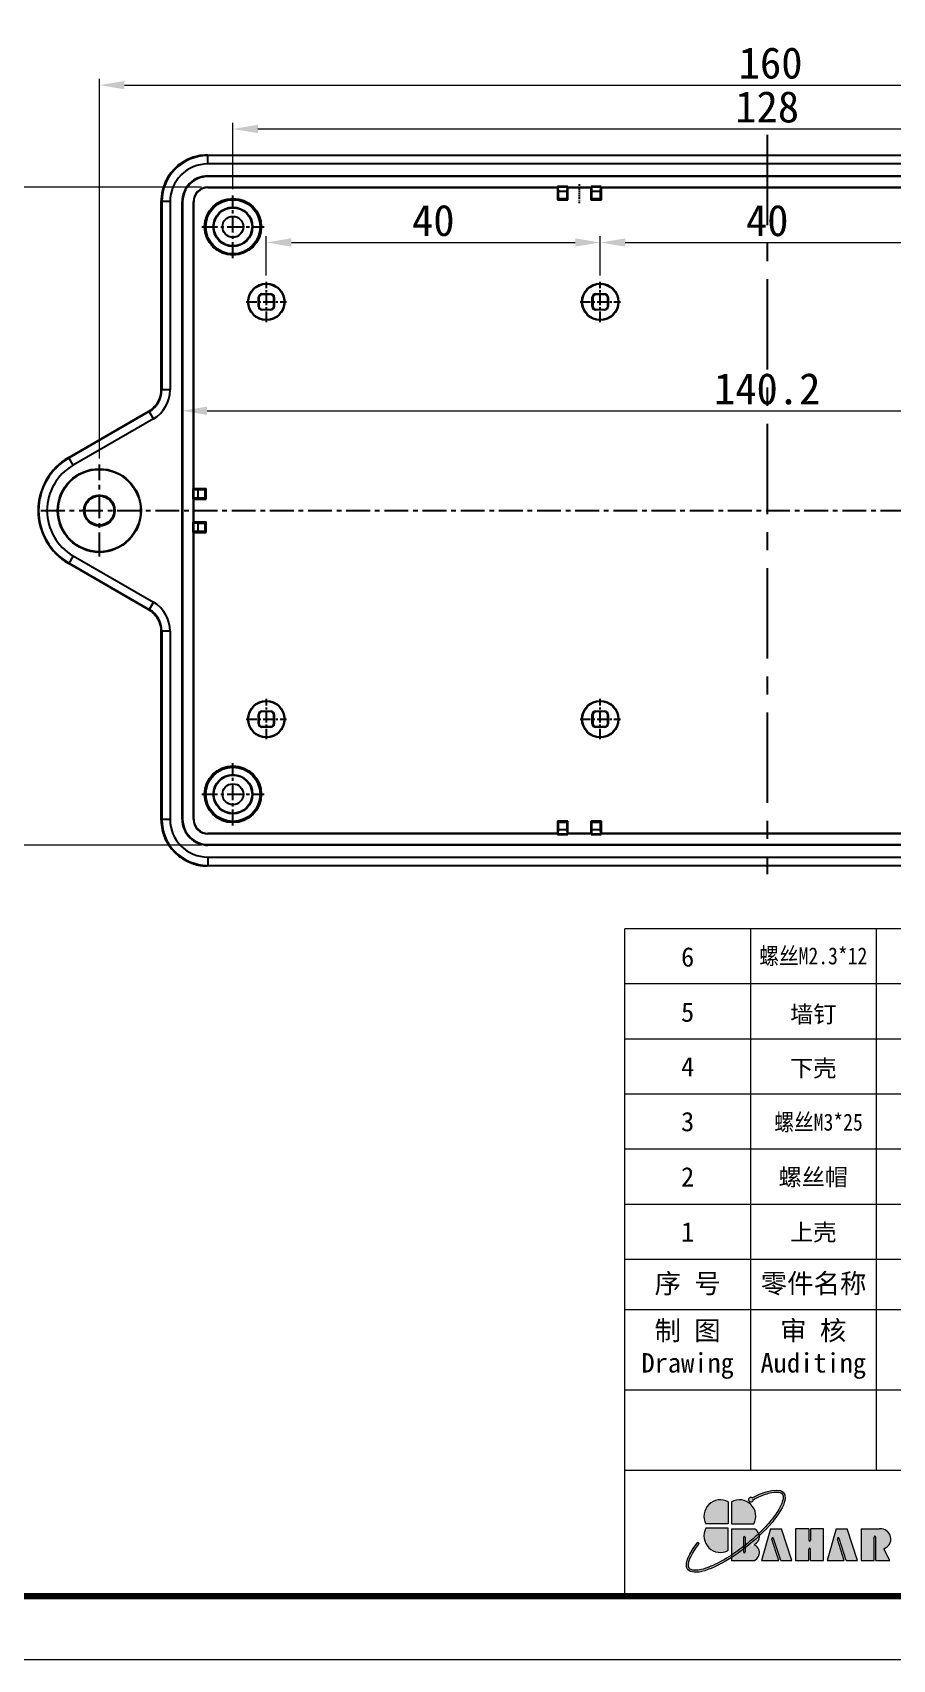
# Model space of a CAD drawing. Header units: millimetres. Extents: x 1366 to 1807, y -424 to -118.
# Drawn here: x 1588.4 to 1691.4, y -424.2 to -229.2 of the extents above; entities that cross this region are included whole.
import ezdxf
from ezdxf.enums import TextEntityAlignment as Align

# ---------------------------------------------------------------- set-up
doc = ezdxf.new("R2010")
doc.units = ezdxf.units.MM
doc.linetypes.add('CENTER', pattern=[50.8, 31.75, -6.35, 6.35, -6.35])
doc.layers.add('dim', color=3, linetype='Continuous', lineweight=9)
doc.layers.add('from', color=7, linetype='Continuous', lineweight=13)
doc.styles.add('宋体', font='SimSun.ttf')
doc.dimstyles.new('YanXiu', dxfattribs={"dimscale": 1.5, "dimtxt": 2.5, "dimasz": 2.2, "dimexe": 0.65, "dimexo": 0.65, "dimgap": 0.5, "dimtad": 1, "dimdsep": 46, "dimtxsty": '宋体', "dimcen": 0, "dimclrd": 3, "dimclre": 3, "dimclrt": 3, "dimazin": 2, "dimtfac": 1, "dimtofl": 0, "dimtmove": 0, "dimatfit": 3, "dimfxl": 0, "dimlwd": 5, "dimlwe": 5, "dimarcsym": 0})

# ---------------------------------------------------------------- blocks, each defined once
blk = doc.blocks.new('*D19')
at = {"layer": 'Defpoints', "color": 0}
for p in [(1656.36, -254.37), (1616.36, -259.07), (1656.36, -259.07)]:
    blk.add_point(p, dxfattribs=at)
at = {"layer": 'dim', "color": 3, "lineweight": 5}
for p, q in [((1616.36, -258.32), (1616.36, -253.62)), ((1619.36, -254.37), (1653.36, -254.37)), ((1656.36, -258.32), (1656.36, -253.62))]:
    blk.add_line(p, q, dxfattribs=at)
at = {"layer": 'dim', "color": 3}
for points in [[(1619.36, -253.87), (1619.36, -254.87), (1616.36, -254.37)], [(1653.36, -253.87), (1653.36, -254.87), (1656.36, -254.37)]]:
    blk.add_solid(points, dxfattribs=at)
at = {"layer": 'dim', "color": 3, "insert": (1636.36, -251.75), "char_height": 3.75, "attachment_point": 5, "style": '宋体'}
blk.add_mtext('40', dxfattribs=at)
blk = doc.blocks.new('*D20')
at = {"layer": 'Defpoints', "color": 0}
for p in [(1696.36, -254.38), (1656.36, -259.07), (1696.36, -259.07)]:
    blk.add_point(p, dxfattribs=at)
at = {"layer": 'dim', "color": 3, "lineweight": 5}
for p, q in [((1656.36, -258.32), (1656.36, -253.63)), ((1659.36, -254.38), (1693.36, -254.38)), ((1696.36, -258.32), (1696.36, -253.63))]:
    blk.add_line(p, q, dxfattribs=at)
at = {"layer": 'dim', "color": 3}
for points in [[(1659.36, -253.88), (1659.36, -254.88), (1656.36, -254.38)], [(1693.36, -253.88), (1693.36, -254.88), (1696.36, -254.38)]]:
    blk.add_solid(points, dxfattribs=at)
at = {"layer": 'dim', "color": 3, "insert": (1676.36, -251.76), "char_height": 3.75, "attachment_point": 5, "style": '宋体'}
blk.add_mtext('40', dxfattribs=at)
blk = doc.blocks.new('*D24')
at = {"layer": 'Defpoints', "color": 0}
for p in [(1756.36, -235.51), (1596.36, -280.99), (1756.36, -280.99)]:
    blk.add_point(p, dxfattribs=at)
at = {"layer": 'dim', "color": 3, "lineweight": 5}
for p, q in [((1596.36, -280.24), (1596.36, -234.76)), ((1599.36, -235.51), (1753.36, -235.51)), ((1756.36, -280.24), (1756.36, -234.76))]:
    blk.add_line(p, q, dxfattribs=at)
at = {"layer": 'dim', "color": 3}
for points in [[(1599.36, -235.01), (1599.36, -236.01), (1596.36, -235.51)], [(1753.36, -235.01), (1753.36, -236.01), (1756.36, -235.51)]]:
    blk.add_solid(points, dxfattribs=at)
at = {"layer": 'dim', "color": 3, "insert": (1676.77, -232.88), "char_height": 3.75, "attachment_point": 5, "style": '宋体'}
blk.add_mtext('160', dxfattribs=at)
blk = doc.blocks.new('*D38')
at = {"layer": 'Defpoints', "color": 0}
for p in [(1740.36, -240.77), (1612.36, -248.75), (1740.36, -248.75)]:
    blk.add_point(p, dxfattribs=at)
at = {"layer": 'dim', "color": 3, "lineweight": 5}
for p, q in [((1612.36, -248), (1612.36, -240.02)), ((1615.36, -240.77), (1737.36, -240.77)), ((1740.36, -248), (1740.36, -240.02))]:
    blk.add_line(p, q, dxfattribs=at)
at = {"layer": 'dim', "color": 3}
for points in [[(1615.36, -240.27), (1615.36, -241.27), (1612.36, -240.77)], [(1737.36, -240.27), (1737.36, -241.27), (1740.36, -240.77)]]:
    blk.add_solid(points, dxfattribs=at)
at = {"layer": 'dim', "color": 3, "insert": (1676.36, -238.14), "char_height": 3.75, "attachment_point": 5, "style": '宋体'}
blk.add_mtext('128', dxfattribs=at)
blk = doc.blocks.new('*D43')
at = {"layer": 'Defpoints', "color": 0}
for p in [(1606.26, -249.49), (1746.46, -249.49), (1746.46, -274.54)]:
    blk.add_point(p, dxfattribs=at)
at = {"layer": 'dim', "color": 3, "lineweight": 5}
for p, q in [((1606.26, -250.24), (1606.26, -275.29)), ((1746.46, -250.24), (1746.46, -275.29)), ((1609.26, -274.54), (1743.46, -274.54))]:
    blk.add_line(p, q, dxfattribs=at)
at = {"layer": 'dim', "color": 3}
for points in [[(1609.26, -274.04), (1609.26, -275.04), (1606.26, -274.54)], [(1743.46, -274.04), (1743.46, -275.04), (1746.46, -274.54)]]:
    blk.add_solid(points, dxfattribs=at)
at = {"layer": 'dim', "color": 3, "insert": (1676.36, -271.92), "char_height": 3.75, "attachment_point": 5, "style": '宋体'}
blk.add_mtext('140.2', dxfattribs=at)
blk = doc.blocks.new('*D44')
at = {"layer": 'Defpoints', "color": 0}
for p in [(1609.36, -247.76), (1584.95, -326.59), (1609.36, -326.59)]:
    blk.add_point(p, dxfattribs=at)
at = {"layer": 'dim', "color": 3, "lineweight": 5}
for p, q in [((1608.61, -247.76), (1584.2, -247.76)), ((1584.95, -250.76), (1584.95, -323.59)), ((1608.61, -326.59), (1584.2, -326.59))]:
    blk.add_line(p, q, dxfattribs=at)
at = {"layer": 'dim', "color": 3}
for points in [[(1584.45, -250.76), (1585.45, -250.76), (1584.95, -247.76)], [(1584.45, -323.59), (1585.45, -323.59), (1584.95, -326.59)]]:
    blk.add_solid(points, dxfattribs=at)
at = {"layer": 'dim', "color": 3, "insert": (1582.33, -285.97), "char_height": 3.75, "attachment_point": 5, "rotation": 90, "style": '宋体'}
blk.add_mtext('78.84', dxfattribs=at)

msp = doc.modelspace()

# ---------------------------------------------------------------- hatches: boundary and pattern name
at = {"layer": 'from'}
h = msp.add_hatch(color=5, dxfattribs=at)
h.set_gradient(color1=(0, 0, 255), color2=(204, 204, 255), rotation=270, one_color=1, tint=0.9, name='HEMISPHERICAL')
edge = h.paths.add_edge_path()
edge.add_arc((1674.41, -405.02), 0.284, 53.71062, 361.77764)
edge.add_spline(control_points=[(1674.694, -405.011), (1674.843, -404.934), (1674.991, -404.861), (1675.712, -404.523), (1676.242, -404.328), (1677.019, -404.141), (1677.302, -404.108), (1677.7, -404.122), (1677.838, -404.15), (1678.04, -404.235), (1678.108, -404.286), (1678.159, -404.35), (1678.207, -404.41), (1678.242, -404.484), (1678.28, -404.679), (1678.282, -404.8), (1678.24, -405.088), (1678.196, -405.253), (1677.986, -405.811), (1677.741, -406.258), (1677.067, -407.226), (1676.638, -407.748), (1675.896, -408.541), (1675.632, -408.807), (1675.356, -409.07)], knot_values=[5.2944931, 5.2944931, 5.2944931, 5.2944931, 5.376277, 5.376277, 5.7027746, 5.7027746, 5.9392475, 5.9392475, 6.1160577, 6.1160577, 6.2831853, 6.2831853, 6.2831853, 6.442424, 6.442424, 6.6016628, 6.6016628, 6.7609015, 6.7609015, 7.0883681, 7.0883681, 7.4158348, 7.4158348, 7.5786031, 7.5786031, 7.5786031, 7.5786031], degree=3, periodic=0)
edge.add_ellipse((1673.49, -409.483), major_axis=(1.944, 0.083), ratio=0.6717797, start_angle=362.49244, end_angle=374.72333, ccw=False)
edge.add_ellipse((1672.6, -408.8), major_axis=(5.752, 4.605), ratio=0.3075492, start_angle=-75.30393, end_angle=56.66872)
edge = h.paths.add_edge_path()
edge.add_ellipse((1672.6, -408.8), major_axis=(5.752, 4.605), ratio=0.3075492, start_angle=-233.44549, end_angle=-108.8635)
edge.add_line((1672.081, -411.963), (1672.081, -411.667))
edge.add_spline(control_points=[(1672.081, -411.667), (1671.495, -412.049), (1670.915, -412.385), (1669.663, -413.012), (1669.013, -413.261), (1668.173, -413.458), (1667.905, -413.489), (1667.512, -413.479), (1667.37, -413.451), (1667.175, -413.371), (1667.11, -413.326), (1667.012, -413.218), (1666.976, -413.154), (1666.929, -412.987), (1666.919, -412.883), (1666.938, -412.633), (1666.966, -412.488), (1667.12, -411.997), (1667.315, -411.599), (1667.773, -410.881), (1667.987, -410.583), (1668.231, -410.276)], knot_values=[8.1602279, 8.1602279, 8.1602279, 8.1602279, 8.46118, 8.46118, 8.851592, 8.851592, 9.0751916, 9.0751916, 9.2552808, 9.2552808, 9.4047948, 9.4047948, 9.5543089, 9.5543089, 9.703823, 9.703823, 9.853337, 9.853337, 10.159988, 10.159988, 10.3575695, 10.3575695, 10.3575695, 10.3575695], degree=3, periodic=0)
edge.add_line((1668.231, -410.276), (1668.037, -410.121))
edge = h.paths.add_edge_path()
edge.add_spline(control_points=[(1673.524, -410.64), (1673.22, -410.874), (1672.913, -411.1), (1672.43, -411.435), (1672.255, -411.553), (1672.081, -411.667)], knot_values=[7.9128983, 7.9128983, 7.9128983, 7.9128983, 8.070768, 8.070768, 8.1602279, 8.1602279, 8.1602279, 8.1602279], degree=3, periodic=0)
edge.add_line((1672.081, -411.667), (1672.081, -411.963))
edge.add_ellipse((1672.6, -408.8), major_axis=(5.752, 4.605), ratio=0.3075492, start_angle=-108.8635, end_angle=-94.86485)
edge.add_line((1673.524, -410.953), (1673.524, -410.64))
edge = h.paths.add_edge_path()
edge.add_spline(control_points=[(1675.356, -409.07), (1675.077, -409.337), (1674.784, -409.601), (1674.233, -410.075), (1673.977, -410.285), (1673.718, -410.489)], knot_values=[7.5786031, 7.5786031, 7.5786031, 7.5786031, 7.7433014, 7.7433014, 7.8791585, 7.8791585, 7.8791585, 7.8791585], degree=3, periodic=0)
edge.add_line((1673.718, -410.489), (1673.718, -410.804))
edge.add_ellipse((1672.6, -408.8), major_axis=(5.752, 4.605), ratio=0.3075492, start_angle=-92.96123, end_angle=-75.30393)
edge.add_ellipse((1673.49, -409.483), major_axis=(1.944, 0.083), ratio=0.6717797, start_angle=362.49244, end_angle=374.72333)
edge = h.paths.add_edge_path()
edge.add_ellipse((1672.6, -408.8), major_axis=(5.752, 4.605), ratio=0.3075492, start_angle=-94.86485, end_angle=-92.96123)
edge.add_line((1673.718, -410.804), (1673.718, -410.489))
edge.add_spline(control_points=[(1673.718, -410.489), (1673.653, -410.54), (1673.589, -410.59), (1673.524, -410.64)], knot_values=[7.8791585, 7.8791585, 7.8791585, 7.8791585, 7.9128983, 7.9128983, 7.9128983, 7.9128983], degree=3, periodic=0)
edge.add_line((1673.524, -410.64), (1673.524, -410.953))
h = msp.add_hatch(color=256, dxfattribs=at)
h.set_gradient(color1=(204, 51, 0), color2=(255, 140, 102), one_color=1, tint=0.7, name='HEMISPHERICAL')
h.paths.add_polyline_path([(1671.696, -405.282, 0.7424509), (1669.011, -407.939), (1671.696, -407.939)])
h = msp.add_hatch(color=256, dxfattribs=at)
h.set_gradient(color1=(35, 39, 169), color2=(98, 103, 223), one_color=1, tint=0.63, name='HEMISPHERICAL')
h.paths.add_polyline_path([(1672.081, -405.282), (1672.081, -407.939), (1674.766, -407.939, 0.7424509)])
h = msp.add_hatch(color=256, dxfattribs=at)
h.set_gradient(color1=(0, 127, 63), color2=(15, 255, 135), one_color=1, tint=0.53, name='INVCURVED')
h.paths.add_polyline_path([(1671.696, -408.453), (1669.011, -408.453, 0.7424509), (1671.696, -411.111)])
h = msp.add_hatch(color=7, dxfattribs=at)
h.paths.add_polyline_path([(1690.051, -408.515), (1687.61, -408.515), (1687.61, -412.322), (1689.165, -412.322), (1689.165, -409.504, -1), (1689.359, -409.504), (1689.359, -412.322), (1691.071, -412.322), (1690.334, -410.909, 0.8094298)])
h.paths.add_polyline_path([(1685.838, -412.322), (1687.165, -412.322), (1685.945, -408.515), (1684.606, -408.515), (1683.538, -412.322), (1685.6, -412.322), (1684.77, -409.74, -1), (1684.985, -409.671)])
h.paths.add_polyline_path([(1683.103, -408.515), (1681.542, -408.515), (1681.542, -409.886, -1), (1681.348, -409.886), (1681.348, -408.515), (1679.734, -408.515), (1679.734, -412.322), (1681.348, -412.322), (1681.348, -410.94, -1), (1681.542, -410.94), (1681.542, -412.322), (1683.103, -412.322)])
h.paths.add_polyline_path([(1678.091, -408.515), (1676.752, -408.515), (1675.684, -412.322), (1677.746, -412.322), (1676.916, -409.74, -1), (1677.131, -409.671), (1677.984, -412.322), (1679.311, -412.322)])
edge = h.paths.add_edge_path()
edge.add_line((1673.718, -410.804), (1673.718, -411.286))
edge.add_arc((1673.621, -411.286), 0.0969, -180, 0, ccw=False)
edge.add_line((1673.524, -411.286), (1673.524, -410.953))
edge.add_ellipse((1672.6, -408.8), major_axis=(5.752, 4.605), ratio=0.3075492, start_angle=-108.8635, end_angle=-94.86485, ccw=False)
edge.add_line((1672.081, -411.963), (1672.081, -412.322))
edge.add_line((1672.081, -412.322), (1674.846, -412.322))
edge.add_ellipse((1673.49, -411.416), major_axis=(1.944, 0.083), ratio=0.6717797, start_angle=312.54488, end_angle=406.01563)
edge.add_ellipse((1673.49, -409.483), major_axis=(1.944, 0.083), ratio=0.6717797, start_angle=310.68759, end_angle=362.49244)
edge.add_ellipse((1672.6, -408.8), major_axis=(5.752, 4.605), ratio=0.3075492, start_angle=-92.96123, end_angle=-75.30393, ccw=False)
edge = h.paths.add_edge_path()
edge.add_line((1672.081, -408.515), (1672.081, -411.667))
edge.add_spline(control_points=[(1672.081, -411.667), (1672.255, -411.553), (1672.43, -411.435), (1672.913, -411.1), (1673.22, -410.874), (1673.524, -410.64)], knot_values=[7.9128983, 7.9128983, 7.9128983, 7.9128983, 8.0023582, 8.0023582, 8.1602279, 8.1602279, 8.1602279, 8.1602279], degree=3, periodic=0)
edge.add_line((1673.524, -410.64), (1673.524, -409.537))
edge.add_arc((1673.621, -409.537), 0.0969, 0, 180, ccw=False)
edge.add_line((1673.718, -409.537), (1673.718, -410.489))
edge.add_spline(control_points=[(1673.718, -410.489), (1673.977, -410.285), (1674.233, -410.075), (1674.784, -409.601), (1675.077, -409.337), (1675.356, -409.07)], knot_values=[7.5786031, 7.5786031, 7.5786031, 7.5786031, 7.7144602, 7.7144602, 7.8791585, 7.8791585, 7.8791585, 7.8791585], degree=3, periodic=0)
edge.add_ellipse((1673.49, -409.483), major_axis=(1.944, 0.083), ratio=0.6717797, start_angle=374.72333, end_angle=404.056)
edge.add_line((1674.848, -408.515), (1672.081, -408.515))

# ---------------------------------------------------------------- linework, layer by layer
at = {"color": 1, "linetype": 'CENTER', "ltscale": 0.340729}
msp.add_line((1676.363, -241.472), (1676.363, -330.064), dxfattribs=at)
at = {"color": 7, "linetype": 'Continuous'}
for p, q in [((1609.271, -243.901), (1609.271, -243.901)), ((1609.336, -243.966), (1609.271, -243.901)), ((1609.271, -243.901), (1743.456, -243.901)), ((1609.336, -244.966), (1609.336, -243.966)), ((1743.391, -243.966), (1609.336, -243.966)), ((1743.391, -244.966), (1609.336, -244.966)), ((1609.363, -246.467), (1609.363, -246.392)), ((1609.363, -246.392), (1743.363, -246.392)), ((1743.363, -246.467), (1609.363, -246.467)), ((1603.772, -272.006), (1603.772, -249.399)), ((1603.772, -249.399), (1603.773, -249.399)), ((1603.838, -249.464), (1603.773, -249.399)), ((1603.838, -249.464), (1603.838, -272.044)), ((1604.837, -249.464), (1603.838, -249.464)), ((1604.837, -249.464), (1604.837, -272.044)), ((1606.264, -323.492), (1606.264, -249.492)), ((1606.339, -249.492), (1606.264, -249.492)), ((1606.339, -249.492), (1606.339, -323.492)), ((1607.627, -283.89), (1607.627, -249.492)), ((1607.662, -249.492), (1607.627, -249.492)), ((1607.662, -283.855), (1607.662, -249.492)), ((1609.363, -247.79), (1609.363, -247.756)), ((1609.363, -247.756), (1651.261, -247.756)), ((1609.363, -247.79), (1651.227, -247.79)), ((1651.227, -247.79), (1651.261, -247.756)), ((1651.227, -247.79), (1651.227, -249.276)), ((1651.363, -249.14), (1651.227, -249.276)), ((1651.227, -249.276), (1652.499, -249.276)), ((1651.261, -247.674), (1651.261, -247.756)), ((1651.337, -247.75), (1651.261, -247.674)), ((1652.465, -247.674), (1651.261, -247.674)), ((1651.363, -248.276), (1651.337, -247.75)), ((1652.389, -247.75), (1651.337, -247.75)), ((1651.363, -249.14), (1651.363, -248.276)), ((1652.363, -248.276), (1651.363, -248.276)), ((1652.363, -249.14), (1651.363, -249.14)), ((1652.389, -247.75), (1652.363, -248.276)), ((1652.363, -248.276), (1652.363, -249.14)), ((1652.363, -249.14), (1652.499, -249.276)), ((1652.389, -247.75), (1652.465, -247.674)), ((1652.465, -247.756), (1652.465, -247.674)), ((1652.499, -247.79), (1652.465, -247.756)), ((1652.465, -247.756), (1655.261, -247.756)), ((1652.499, -249.276), (1652.499, -247.79)), ((1652.499, -247.79), (1655.227, -247.79)), ((1655.227, -247.79), (1655.261, -247.756)), ((1655.227, -247.79), (1655.227, -249.276)), ((1655.363, -249.14), (1655.227, -249.276)), ((1655.227, -249.276), (1656.499, -249.276)), ((1655.261, -247.674), (1655.261, -247.756)), ((1655.337, -247.75), (1655.261, -247.674)), ((1656.465, -247.674), (1655.261, -247.674)), ((1655.363, -248.276), (1655.337, -247.75)), ((1656.389, -247.75), (1655.337, -247.75)), ((1655.363, -249.14), (1655.363, -248.276)), ((1656.363, -248.276), (1655.363, -248.276)), ((1656.363, -249.14), (1655.363, -249.14)), ((1656.389, -247.75), (1656.363, -248.276)), ((1656.363, -248.276), (1656.363, -249.14)), ((1656.363, -249.14), (1656.499, -249.276)), ((1656.389, -247.75), (1656.465, -247.674)), ((1656.465, -247.756), (1656.465, -247.674)), ((1656.499, -247.79), (1656.465, -247.756)), ((1656.465, -247.756), (1696.261, -247.756)), ((1656.499, -249.276), (1656.499, -247.79)), ((1656.499, -247.79), (1696.227, -247.79)), ((1615.413, -262.042), (1615.413, -260.942)), ((1615.413, -260.942), (1615.466, -260.995)), ((1615.466, -260.995), (1615.466, -261.989)), ((1615.813, -260.542), (1615.866, -260.595)), ((1615.813, -260.542), (1616.913, -260.542)), ((1616.86, -260.595), (1615.866, -260.595)), ((1616.86, -260.595), (1616.913, -260.542)), ((1617.26, -260.995), (1617.313, -260.942)), ((1617.26, -261.989), (1617.26, -260.995)), ((1617.313, -260.942), (1617.313, -262.042)), ((1655.413, -262.042), (1655.413, -260.942)), ((1655.413, -260.942), (1655.466, -260.995)), ((1655.466, -260.995), (1655.466, -261.989)), ((1655.813, -260.542), (1655.866, -260.595)), ((1655.813, -260.542), (1656.913, -260.542)), ((1656.86, -260.595), (1655.866, -260.595)), ((1656.86, -260.595), (1656.913, -260.542)), ((1657.26, -260.995), (1657.313, -260.942)), ((1657.26, -261.989), (1657.26, -260.995)), ((1657.313, -260.942), (1657.313, -262.042)), ((1615.413, -262.042), (1615.466, -261.989)), ((1615.813, -262.442), (1615.866, -262.388)), ((1616.913, -262.442), (1615.813, -262.442)), ((1615.866, -262.388), (1616.86, -262.388)), ((1616.913, -262.442), (1616.86, -262.388)), ((1617.313, -262.042), (1617.26, -261.989)), ((1655.413, -262.042), (1655.466, -261.989)), ((1655.813, -262.442), (1655.866, -262.388)), ((1656.913, -262.442), (1655.813, -262.442)), ((1655.866, -262.388), (1656.86, -262.388)), ((1656.913, -262.442), (1656.86, -262.388)), ((1657.313, -262.042), (1657.26, -261.989)), ((1603.772, -272.006), (1603.773, -272.006)), ((1603.838, -272.044), (1603.773, -272.006)), ((1604.837, -272.044), (1603.838, -272.044)), ((1592.693, -280.134), (1602.273, -274.603)), ((1602.338, -274.641), (1592.725, -280.191)), ((1602.652, -274.343), (1602.273, -274.603)), ((1602.273, -274.603), (1602.273, -274.603)), ((1602.338, -274.641), (1602.273, -274.603)), ((1602.838, -275.507), (1602.338, -274.641)), ((1602.838, -275.507), (1593.225, -281.057)), ((1593.225, -281.057), (1592.693, -280.135)), ((1607.546, -283.89), (1607.546, -285.094)), ((1607.622, -283.966), (1607.546, -283.89)), ((1607.627, -283.89), (1607.546, -283.89)), ((1607.622, -283.966), (1607.622, -285.018)), ((1607.622, -283.966), (1608.148, -283.992)), ((1607.627, -283.89), (1607.662, -283.855)), ((1607.662, -283.855), (1609.148, -283.855)), ((1608.148, -283.992), (1608.148, -284.992)), ((1608.148, -283.992), (1609.012, -283.992)), ((1609.012, -283.992), (1609.148, -283.855)), ((1609.012, -283.992), (1609.012, -284.992)), ((1609.148, -285.128), (1609.148, -283.855)), ((1607.622, -285.018), (1607.546, -285.094)), ((1607.546, -285.094), (1607.627, -285.094)), ((1608.148, -284.992), (1607.622, -285.018)), ((1607.627, -287.89), (1607.627, -285.094)), ((1607.627, -285.094), (1607.662, -285.128)), ((1607.662, -287.855), (1607.662, -285.128)), ((1607.662, -285.128), (1609.148, -285.128)), ((1609.012, -284.992), (1608.148, -284.992)), ((1609.012, -284.992), (1609.148, -285.128)), ((1607.546, -287.89), (1607.546, -289.094)), ((1607.622, -287.966), (1607.546, -287.89)), ((1607.627, -287.89), (1607.546, -287.89)), ((1607.622, -287.966), (1607.622, -289.018)), ((1607.622, -287.966), (1608.148, -287.992)), ((1607.627, -287.89), (1607.662, -287.855)), ((1607.662, -287.855), (1609.148, -287.855)), ((1608.148, -287.992), (1608.148, -288.992)), ((1608.148, -287.992), (1609.012, -287.992)), ((1609.012, -287.992), (1609.148, -287.855)), ((1609.012, -287.992), (1609.012, -288.992)), ((1609.148, -289.128), (1609.148, -287.855)), ((1607.622, -289.018), (1607.546, -289.094)), ((1607.546, -289.094), (1607.627, -289.094)), ((1608.148, -288.992), (1607.622, -289.018)), ((1607.627, -323.492), (1607.627, -289.094)), ((1607.627, -289.094), (1607.662, -289.128)), ((1607.662, -323.492), (1607.662, -289.128)), ((1607.662, -289.128), (1609.148, -289.128)), ((1609.012, -288.992), (1608.148, -288.992)), ((1609.012, -288.992), (1609.148, -289.128)), ((1593.225, -291.927), (1592.693, -292.849)), ((1593.225, -291.927), (1602.838, -297.477)), ((1602.273, -298.38), (1592.693, -292.849)), ((1592.725, -292.792), (1602.338, -298.342)), ((1602.838, -297.477), (1602.338, -298.342)), ((1602.273, -298.38), (1602.338, -298.342)), ((1602.273, -298.38), (1602.273, -298.38)), ((1603.737, -300.521), (1603.772, -300.977)), ((1603.772, -323.584), (1603.772, -300.977)), ((1603.772, -300.977), (1603.773, -300.977)), ((1603.773, -300.977), (1603.838, -300.94)), ((1603.838, -300.94), (1603.838, -323.519)), ((1604.837, -300.94), (1603.838, -300.94)), ((1604.837, -300.94), (1604.837, -323.519)), ((1615.413, -312.042), (1615.413, -310.942)), ((1615.413, -310.942), (1615.466, -310.995)), ((1615.466, -310.995), (1615.466, -311.989)), ((1615.813, -310.542), (1615.866, -310.595)), ((1615.813, -310.542), (1616.913, -310.542)), ((1616.86, -310.595), (1615.866, -310.595)), ((1616.913, -310.542), (1616.86, -310.595)), ((1617.313, -310.942), (1617.26, -310.995)), ((1617.26, -311.989), (1617.26, -310.995)), ((1617.313, -310.942), (1617.313, -312.042)), ((1655.413, -310.942), (1655.466, -310.995)), ((1655.413, -312.042), (1655.413, -310.942)), ((1655.466, -310.995), (1655.466, -311.989)), ((1655.813, -310.542), (1655.866, -310.595)), ((1655.813, -310.542), (1656.913, -310.542)), ((1656.86, -310.595), (1655.866, -310.595)), ((1656.913, -310.542), (1656.86, -310.595)), ((1657.313, -310.942), (1657.26, -310.995)), ((1657.26, -311.989), (1657.26, -310.995)), ((1657.313, -310.942), (1657.313, -312.042)), ((1615.413, -312.042), (1615.466, -311.989)), ((1615.813, -312.442), (1615.866, -312.388)), ((1616.913, -312.442), (1615.813, -312.442)), ((1615.866, -312.388), (1616.86, -312.388)), ((1616.86, -312.388), (1616.913, -312.442)), ((1617.26, -311.989), (1617.313, -312.042)), ((1655.413, -312.042), (1655.466, -311.989)), ((1655.813, -312.442), (1655.866, -312.388)), ((1656.913, -312.442), (1655.813, -312.442)), ((1655.866, -312.388), (1656.86, -312.388)), ((1656.86, -312.388), (1656.913, -312.442)), ((1657.26, -311.989), (1657.313, -312.042)), ((1603.772, -323.584), (1603.773, -323.584)), ((1603.838, -323.519), (1603.773, -323.584)), ((1604.837, -323.519), (1603.838, -323.519)), ((1606.339, -323.492), (1606.264, -323.492)), ((1607.662, -323.492), (1607.627, -323.492)), ((1609.363, -325.193), (1609.363, -325.227)), ((1651.227, -325.193), (1609.363, -325.193)), ((1651.261, -325.227), (1609.363, -325.227)), ((1651.363, -323.843), (1651.227, -323.707)), ((1652.499, -323.707), (1651.227, -323.707)), ((1651.227, -323.707), (1651.227, -325.193)), ((1651.227, -325.193), (1651.261, -325.227)), ((1651.261, -325.227), (1651.261, -325.309)), ((1651.337, -325.233), (1651.261, -325.309)), ((1651.261, -325.309), (1652.465, -325.309)), ((1651.337, -325.233), (1651.363, -324.707)), ((1651.337, -325.233), (1652.389, -325.233)), ((1651.363, -323.843), (1652.363, -323.843)), ((1651.363, -324.707), (1651.363, -323.843)), ((1651.363, -324.707), (1652.363, -324.707)), ((1652.363, -323.843), (1652.499, -323.707)), ((1652.363, -323.843), (1652.363, -324.707)), ((1652.363, -324.707), (1652.389, -325.233)), ((1652.389, -325.233), (1652.465, -325.309)), ((1652.499, -325.193), (1652.465, -325.227)), ((1655.261, -325.227), (1652.465, -325.227)), ((1652.465, -325.309), (1652.465, -325.227)), ((1652.499, -325.193), (1652.499, -323.707)), ((1655.227, -325.193), (1652.499, -325.193)), ((1655.363, -323.843), (1655.227, -323.707)), ((1656.499, -323.707), (1655.227, -323.707)), ((1655.227, -323.707), (1655.227, -325.193)), ((1655.227, -325.193), (1655.261, -325.227)), ((1655.261, -325.227), (1655.261, -325.309)), ((1655.337, -325.233), (1655.261, -325.309)), ((1655.261, -325.309), (1656.465, -325.309)), ((1655.337, -325.233), (1655.363, -324.707)), ((1655.337, -325.233), (1656.389, -325.233)), ((1655.363, -323.843), (1656.363, -323.843)), ((1655.363, -324.707), (1655.363, -323.843)), ((1655.363, -324.707), (1656.363, -324.707)), ((1656.363, -323.843), (1656.499, -323.707)), ((1656.363, -323.843), (1656.363, -324.707)), ((1656.363, -324.707), (1656.389, -325.233)), ((1656.389, -325.233), (1656.465, -325.309)), ((1656.499, -325.193), (1656.465, -325.227)), ((1696.261, -325.227), (1656.465, -325.227)), ((1656.465, -325.309), (1656.465, -325.227)), ((1656.499, -325.193), (1656.499, -323.707)), ((1696.227, -325.193), (1656.499, -325.193)), ((1609.363, -326.516), (1609.363, -326.591)), ((1609.363, -326.516), (1743.363, -326.516)), ((1743.363, -326.591), (1609.363, -326.591)), ((1609.336, -329.017), (1609.271, -329.082)), ((1609.271, -329.083), (1609.271, -329.082)), ((1743.456, -329.083), (1609.271, -329.083)), ((1609.336, -328.018), (1609.336, -329.017)), ((1609.336, -328.018), (1743.391, -328.018)), ((1609.336, -329.017), (1743.391, -329.017))]:
    msp.add_line(p, q, dxfattribs=at)
at = {"color": 1, "linetype": 'CENTER', "ltscale": 0.007}
msp.add_line((1653.863, -249.665), (1653.863, -247.401), dxfattribs=at)
at = {"color": 1, "linetype": 'CENTER', "ltscale": 0.06}
for p, q in [((1612.363, -256.232), (1612.363, -248.752)), ((1608.623, -252.492), (1616.103, -252.492)), ((1612.363, -324.232), (1612.363, -316.752)), ((1608.623, -320.492), (1616.103, -320.492))]:
    msp.add_line(p, q, dxfattribs=at)
at = {"color": 1, "linetype": 'CENTER', "ltscale": 0.04}
for p, q in [((1616.363, -263.91), (1616.363, -259.073)), ((1656.363, -263.91), (1656.363, -259.073)), ((1613.944, -261.492), (1618.782, -261.492)), ((1653.944, -261.492), (1658.782, -261.492)), ((1616.363, -313.91), (1616.363, -309.073)), ((1656.363, -313.91), (1656.363, -309.073)), ((1613.944, -311.492), (1618.782, -311.492)), ((1653.944, -311.492), (1658.782, -311.492))]:
    msp.add_line(p, q, dxfattribs=at)
at = {"color": 1, "linetype": 'CENTER', "ltscale": 0.09}
for p, q in [((1596.363, -291.992), (1596.363, -280.992)), ((1589.355, -286.492), (1765.086, -286.492))]:
    msp.add_line(p, q, dxfattribs=at)
at = {"color": 7, "linetype": 'Continuous'}
for points in [[(1609.271, -243.901), (1608.262, -243.994), (1606.999, -244.392), (1605.866, -245.081), (1604.931, -246.022), (1604.249, -247.159), (1603.86, -248.422), (1603.772, -249.399)], [(1603.772, -272.006), (1603.734, -272.485), (1603.53, -273.187), (1603.162, -273.819), (1602.652, -274.343)], [(1602.273, -298.381), (1602.67, -298.655), (1603.176, -299.183), (1603.539, -299.819), (1603.737, -300.521)], [(1603.772, -323.584), (1603.865, -324.593), (1604.263, -325.856), (1604.953, -326.989), (1605.894, -327.924), (1607.03, -328.606), (1608.293, -328.995), (1609.271, -329.083)]]:
    msp.add_lwpolyline(points, dxfattribs=at)
for centre, radius in [((1612.363, -252.492), 3.4), ((1612.363, -252.492), 3.25), ((1612.363, -252.492), 2.35), ((1612.363, -252.492), 2.288), ((1612.363, -252.492), 1.25), ((1616.363, -261.492), 2.199), ((1656.363, -261.492), 2.199), ((1616.363, -261.492), 2.15), ((1656.363, -261.492), 2.15), ((1596.363, -286.492), 5), ((1596.363, -286.492), 4.934), ((1596.363, -286.492), 1.858), ((1596.363, -286.492), 1.75), ((1616.363, -311.492), 2.199), ((1616.363, -311.492), 2.15), ((1656.363, -311.492), 2.199), ((1656.363, -311.492), 2.15), ((1612.363, -320.492), 3.4), ((1612.363, -320.492), 3.25), ((1612.363, -320.492), 2.35), ((1612.363, -320.492), 2.288), ((1612.363, -320.492), 1.25)]:
    msp.add_circle(centre, radius, dxfattribs=at)
for centre, radius, start, end in [((1609.336, -249.465), 5.498, 90.00224, 179.99776), ((1609.267, -249.395), 5.492, 109.93053, 160.53388), ((1609.335, -249.464), 4.498, 89.99234, 180.00766), ((1609.267, -249.387), 5.485, 101.69644, 109.93982), ((1609.273, -249.418), 5.517, 90.0296, 101.69189), ((1609.257, -249.396), 5.484, 160.52521, 168.47733), ((1609.363, -249.492), 3.099, 89.99865, 180.00135), ((1609.363, -249.492), 3.024, 89.99862, 180.00138), ((1609.291, -249.402), 5.518, 168.48119, 179.96961), ((1609.363, -249.492), 1.736, 89.9976, 180.0024), ((1609.363, -249.492), 1.702, 89.99753, 180.00247), ((1600.84, -272.044), 2.998, 299.99073, 0.01032), ((1600.78, -272.009), 2.993, 310.14329, 349.6334), ((1600.839, -272.044), 3.999, 299.99992, 359.99987), ((1600.765, -272.006), 3.008, 349.63561, 359.54351), ((1600.789, -272.007), 2.983, 359.55202, 0.00661), ((1600.771, -272.002), 3.004, 300.00012, 310.14458), ((1596.363, -286.492), 7.341, 120, 240), ((1596.363, -286.492), 7.276, 120, 240), ((1596.363, -286.492), 6.276, 120, 240), ((1600.839, -300.94), 3.998, 359.99854, 60.00167), ((1600.785, -300.959), 2.978, 59.54056, 60.01225), ((1600.77, -300.982), 3.005, 49.60356, 59.5304), ((1600.84, -300.939), 2.998, 359.98967, 60.00928), ((1600.78, -300.975), 2.992, 10.11225, 49.60287), ((1600.766, -300.977), 3.007, 0.00396, 10.11199), ((1616.913, -310.942), 0.4, 359.9991, 90.0009), ((1609.29, -323.581), 5.517, 180.0296, 191.69189), ((1609.336, -323.519), 5.498, 180.00224, 269.99776), ((1609.335, -323.52), 4.498, 179.99234, 270.00766), ((1609.363, -323.492), 3.099, 179.99865, 270.00135), ((1609.363, -323.492), 3.024, 179.99862, 270.00138), ((1609.363, -323.492), 1.736, 179.9976, 270.0024), ((1609.363, -323.492), 1.702, 179.99753, 270.00247), ((1609.258, -323.587), 5.485, 191.69644, 199.93982), ((1609.266, -323.588), 5.492, 199.93053, 250.53388), ((1609.267, -323.598), 5.484, 250.52521, 258.47733), ((1609.274, -323.564), 5.518, 258.48119, 269.96961)]:
    msp.add_arc(centre, radius, start, end, dxfattribs=at)
for centre, major_axis, start_param, end_param in [((1615.813, -260.942), (-0.283, 0.283), -0.7853601, 0.7853601), ((1615.866, -260.995), (0.283, -0.283), 2.3562326, 3.9269527), ((1616.86, -260.995), (0.283, 0.283), -0.7853601, 0.7853601), ((1616.913, -260.942), (0.283, 0.283), -0.7853601, 0.7853601), ((1655.813, -260.942), (0.283, -0.283), 2.3562326, 3.9269527), ((1655.866, -260.995), (0.283, -0.283), 2.3562326, 3.9269527), ((1656.86, -260.995), (0.283, 0.283), -0.7853601, 0.7853601), ((1656.913, -260.942), (0.283, 0.283), -0.7853601, 0.7853601), ((1615.813, -262.042), (0.283, 0.283), -3.9269527, -2.3562326), ((1615.866, -261.988), (0.283, 0.283), 2.3562326, 3.9269527), ((1616.86, -261.988), (-0.283, 0.283), 2.3562326, 3.9269527), ((1616.913, -262.042), (-0.283, 0.283), -3.9269527, -2.3562326), ((1655.813, -262.042), (0.283, 0.283), 2.3562326, 3.9269527), ((1655.866, -261.988), (0.283, 0.283), 2.3562326, 3.9269527), ((1656.86, -261.988), (-0.283, 0.283), 2.3562326, 3.9269527), ((1656.913, -262.042), (0.283, -0.283), -0.7853601, 0.7853601), ((1615.813, -310.942), (-0.283, 0.283), -0.7853601, 0.7853601), ((1615.866, -310.995), (0.283, -0.283), 2.3562326, 3.9269527), ((1616.86, -310.995), (-0.283, -0.283), 2.3562326, 3.9269527), ((1655.813, -310.942), (0.283, -0.283), 2.3562326, 3.9269527), ((1655.866, -310.995), (0.283, -0.283), 2.3562326, 3.9269527), ((1656.86, -310.995), (-0.283, -0.283), 2.3562326, 3.9269527), ((1656.913, -310.942), (0.283, 0.283), -0.7853601, 0.7853601), ((1615.813, -312.042), (0.283, 0.283), -3.9269527, -2.3562326), ((1615.866, -311.988), (0.283, 0.283), 2.3562326, 3.9269527), ((1616.86, -311.988), (0.283, -0.283), -0.7853601, 0.7853601), ((1616.913, -312.042), (-0.283, 0.283), -3.9269527, -2.3562326), ((1655.813, -312.042), (0.283, 0.283), 2.3562326, 3.9269527), ((1655.866, -311.988), (0.283, 0.283), 2.3562326, 3.9269527), ((1656.86, -311.988), (0.283, -0.283), -0.7853601, 0.7853601), ((1656.913, -312.042), (0.283, -0.283), -0.7853601, 0.7853601)]:
    msp.add_ellipse(centre, major_axis=major_axis, ratio=0.9999239, start_param=start_param, end_param=end_param, dxfattribs=at)
at = {"layer": 'from'}
for p, q in [((1659.307, -376.237), (1659.307, -336.616)), ((1799.218, -336.616), (1659.307, -336.616)), ((1674.357, -336.616), (1674.357, -376.237)), ((1689.408, -336.616), (1689.408, -376.237)), ((1799.218, -343.227), (1659.307, -343.227)), ((1799.218, -349.834), (1659.307, -349.834)), ((1799.218, -356.435), (1659.307, -356.435)), ((1799.218, -363.036), (1659.307, -363.036)), ((1799.218, -369.636), (1659.307, -369.636)), ((1799.218, -376.237), (1659.307, -376.237)), ((1659.307, -416.572), (1659.307, -376.237)), ((1674.357, -376.237), (1674.357, -401.522)), ((1689.408, -376.237), (1689.408, -401.522)), ((1799.218, -382.257), (1659.307, -382.257)), ((1799.218, -391.889), (1659.307, -391.889)), ((1799.218, -401.522), (1659.307, -401.522)), ((1671.696, -405.282), (1671.696, -407.939)), ((1672.081, -405.282), (1672.081, -407.939)), ((1671.696, -407.939), (1669.011, -407.939)), ((1671.696, -408.453), (1669.011, -408.453)), ((1671.696, -411.111), (1671.696, -408.453)), ((1672.081, -407.939), (1674.766, -407.939)), ((1672.081, -408.515), (1672.081, -412.322)), ((1672.081, -408.515), (1674.848, -408.515)), ((1676.752, -408.515), (1675.684, -412.322)), ((1676.752, -408.515), (1678.091, -408.515)), ((1679.311, -412.322), (1678.091, -408.515)), ((1679.734, -408.515), (1679.734, -412.322)), ((1681.348, -408.515), (1679.734, -408.515)), ((1681.348, -408.515), (1681.348, -409.886)), ((1683.103, -408.515), (1681.542, -408.515)), ((1681.542, -408.515), (1681.542, -409.886)), ((1683.103, -412.322), (1683.103, -408.515)), ((1684.606, -408.515), (1683.538, -412.322)), ((1684.606, -408.515), (1685.945, -408.515)), ((1687.165, -412.322), (1685.945, -408.515)), ((1687.61, -408.515), (1687.61, -412.322)), ((1687.61, -408.515), (1689.824, -408.515)), ((1668.231, -410.276), (1668.037, -410.121)), ((1673.524, -409.537), (1673.524, -411.286)), ((1673.718, -409.537), (1673.718, -411.286)), ((1677.746, -412.322), (1676.916, -409.74)), ((1677.984, -412.322), (1677.131, -409.671)), ((1681.348, -412.322), (1681.348, -410.94)), ((1681.542, -412.322), (1681.542, -410.94)), ((1685.6, -412.322), (1684.77, -409.74)), ((1685.838, -412.322), (1684.985, -409.671)), ((1689.165, -412.322), (1689.165, -409.504)), ((1689.359, -412.322), (1689.359, -409.504)), ((1691.071, -412.322), (1690.334, -410.909)), ((1672.081, -412.322), (1674.846, -412.322)), ((1675.684, -412.322), (1677.746, -412.322)), ((1677.984, -412.322), (1679.311, -412.322)), ((1679.734, -412.322), (1681.348, -412.322)), ((1681.542, -412.322), (1683.103, -412.322)), ((1683.538, -412.322), (1685.6, -412.322)), ((1685.838, -412.322), (1687.165, -412.322)), ((1687.61, -412.322), (1689.165, -412.322)), ((1689.359, -412.322), (1691.071, -412.322)), ((1799.218, -416.572), (1660.468, -416.572))]:
    msp.add_line(p, q, dxfattribs=at)
msp.add_lwpolyline([(1365.788, -424.173), (1806.818, -424.173), (1806.818, -117.696), (1365.788, -117.696)], close=True, dxfattribs=at)
at = {"layer": 'from', "const_width": 0.76}
msp.add_lwpolyline([(1373.389, -416.572), (1373.389, -125.297), (1799.218, -125.297), (1799.218, -416.572), (1373.389, -416.572)], dxfattribs=at)
at = {"layer": 'from'}
for centre, radius, start, end in [((1670.755, -407.016), 1.973, 61.52283, 207.89112), ((1673.022, -407.016), 1.973, 332.10888, 118.47717), ((1674.41, -405.02), 0.284, 53.71062, 1.77764), ((1670.755, -409.376), 1.973, 152.10888, 298.47717), ((1689.262, -409.504), 0.0969, 0, 180), ((1689.937, -409.743), 1.232, 288.77334, 95.2757), ((1673.621, -409.537), 0.0969, 0, 180), ((1673.621, -411.286), 0.0969, 180, 0), ((1677.024, -409.705), 0.113, 17.82851, 197.82851), ((1681.445, -409.886), 0.0969, 180, 0), ((1681.445, -410.94), 0.0969, 0, 180), ((1684.877, -409.705), 0.113, 17.82851, 197.82851)]:
    msp.add_arc(centre, radius, start, end, dxfattribs=at)
at = {"layer": 'from', "extrusion": (0, 0, -1)}
msp.add_ellipse((1672.6, -408.8), major_axis=(5.752, 4.605), ratio=0.3075492, start_param=5.2941295, end_param=10.3575777, dxfattribs=at)
at = {"layer": 'from'}
for centre, start_param, end_param in [((1673.49, -409.483), 5.4225213, 7.0521076), ((1673.49, -411.416), 5.4549372, 7.0863095)]:
    msp.add_ellipse(centre, major_axis=(1.944, 0.083), ratio=0.6717797, start_param=start_param, end_param=end_param, dxfattribs=at)
msp.add_open_spline([(1674.694, -405.011), (1674.843, -404.934), (1674.991, -404.861), (1675.712, -404.523), (1676.242, -404.328), (1677.019, -404.141), (1677.302, -404.108), (1677.7, -404.122), (1677.838, -404.15), (1678.04, -404.235), (1678.108, -404.286), (1678.159, -404.35), (1678.207, -404.41), (1678.242, -404.484), (1678.28, -404.679), (1678.282, -404.8), (1678.24, -405.088), (1678.196, -405.253), (1677.986, -405.811), (1677.741, -406.258), (1677.067, -407.226), (1676.638, -407.748), (1675.646, -408.808), (1675.082, -409.345), (1673.881, -410.376), (1673.244, -410.869), (1671.842, -411.844), (1671.077, -412.303), (1669.663, -413.012), (1669.013, -413.261), (1668.173, -413.458), (1667.905, -413.489), (1667.512, -413.479), (1667.37, -413.451), (1667.175, -413.371), (1667.11, -413.326), (1667.012, -413.218), (1666.976, -413.154), (1666.929, -412.987), (1666.919, -412.883), (1666.938, -412.633), (1666.966, -412.488), (1667.12, -411.997), (1667.315, -411.599), (1667.773, -410.881), (1667.987, -410.583), (1668.231, -410.276)], degree=3, knots=[5.2944931, 5.2944931, 5.2944931, 5.2944931, 5.376277, 5.376277, 5.7027746, 5.7027746, 5.9392475, 5.9392475, 6.1160577, 6.1160577, 6.2831853, 6.2831853, 6.2831853, 6.442424, 6.442424, 6.6016628, 6.6016628, 6.7609015, 6.7609015, 7.0883681, 7.0883681, 7.4158348, 7.4158348, 7.7433014, 7.7433014, 8.070768, 8.070768, 8.46118, 8.46118, 8.851592, 8.851592, 9.0751916, 9.0751916, 9.2552808, 9.2552808, 9.4047948, 9.4047948, 9.5543089, 9.5543089, 9.703823, 9.703823, 9.853337, 9.853337, 10.159988, 10.159988, 10.3575695, 10.3575695, 10.3575695, 10.3575695], dxfattribs=at)

# ---------------------------------------------------------------- texts
at = {"layer": 'from', "style": '宋体'}
for s, height, p in [('6', 2.323, (1666.832, -340.001)), ('5', 2.323, (1666.832, -346.612)), ('墙钉', 2.0323, (1681.882, -346.808)), ('4', 2.323, (1666.832, -353.134)), ('下壳', 2.0323, (1681.882, -353.288)), ('3', 2.323, (1666.832, -359.735)), ('2', 2.323, (1666.832, -366.336)), ('螺丝帽', 2.0323, (1681.882, -366.336)), ('1', 2.323, (1666.832, -372.937)), ('上壳', 2.0323, (1681.882, -372.937))]:
    msp.add_text(s, height=height, dxfattribs=at).set_placement(p, align=Align.MIDDLE)
at = {"layer": 'from', "style": '宋体', "width": 0.85}
for s, p in [('螺丝M2.3*12', (1681.882, -339.823)), ('螺丝M3*25', (1682.516, -359.748))]:
    msp.add_text(s, height=2.0323, dxfattribs=at).set_placement(p, align=Align.MIDDLE)
at = {"layer": 'from', "attachment_point": 5, "style": '宋体'}
for s, insert, char_height in [('序 号', (1666.832, -379.247), 2.3226), ('{\\fSimSun|b0|i0|c134|p2;零件名称}', (1681.918, -379.247), 2.32257), ('制 图\\PDrawing', (1666.832, -387.073), 2.3226), ('审 核\\PAuditing', (1681.882, -387.073), 2.3226)]:
    msp.add_mtext(s, dxfattribs=dict(at, insert=insert, char_height=char_height))

# ---------------------------------------------------------------- dimensions: what is measured, and where the dimension line sits
at = {"layer": 'dim'}
dim = msp.add_linear_dim(base=(1756.363, -235.508), p1=(1596.363, -280.992), p2=(1756.363, -280.992), dimstyle='YanXiu', override={"dimasz": 2, "dimexe": 0.49975, "dimexo": 0.49975, "dimgap": 0.49975}, dxfattribs=at)
dim.commit()
dim.dimension.update_dxf_attribs({"geometry": '*D24', "text_midpoint": (1676.769, -235.508), "dimtype": 160})
for base, p1, p2, picture, middle in [((1740.363, -240.768), (1612.363, -248.752), (1740.363, -248.752), '*D38', (1676.363, -238.144)), ((1746.463, -274.544), (1606.264, -249.489), (1746.463, -249.492), '*D43', (1676.363, -271.919)), ((1656.363, -254.371), (1616.363, -259.073), (1656.363, -259.073), '*D19', (1636.363, -251.746)), ((1696.363, -254.38), (1656.363, -259.073), (1696.363, -259.073), '*D20', (1676.363, -251.755))]:
    dim = msp.add_linear_dim(base=base, p1=p1, p2=p2, dimstyle='YanXiu', override={"dimasz": 2, "dimexe": 0.49975, "dimexo": 0.49975, "dimgap": 0.49975}, dxfattribs=at)
    dim.commit()
    dim.dimension.update_dxf_attribs({"geometry": picture, "text_midpoint": middle})
dim = msp.add_linear_dim(base=(1584.9536, -326.5911), p1=(1609.3633, -247.756), p2=(1609.3633, -326.5911), angle=90, dimstyle='YanXiu', override={"dimasz": 2, "dimexe": 0.49975, "dimexo": 0.49975, "dimgap": 0.49975}, dxfattribs=at)
dim.commit()
dim.dimension.update_dxf_attribs({"geometry": '*D44', "text_midpoint": (1584.9536, -285.9706), "dimtype": 160})

doc.saveas('drawing.dxf')
